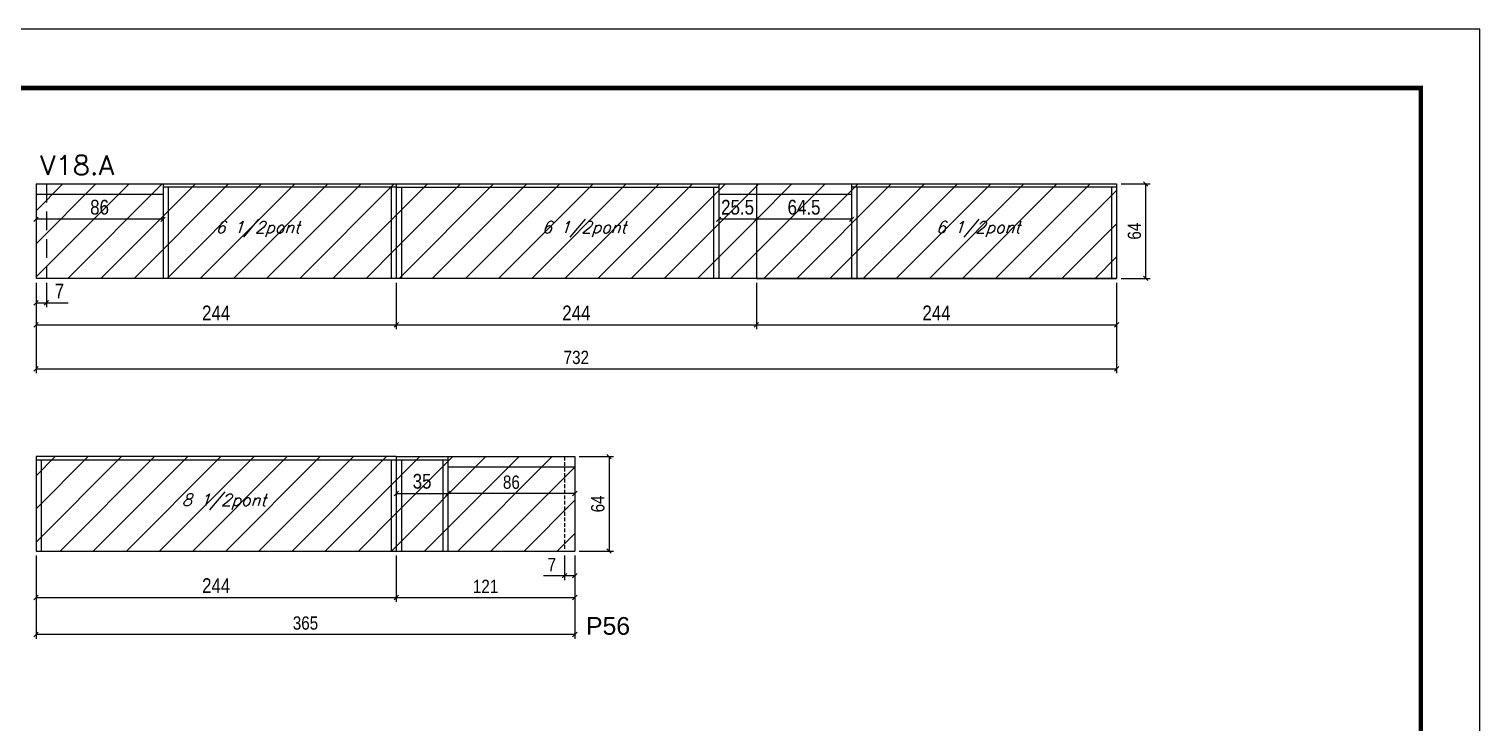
# Model space of a CAD drawing. Extents: x -10448 to -1189, y -11772 to 17235.
# Drawn here: x -9946 to -8963, y 9483 to 9953 of the extents above; entities that cross this region are included whole.
import ezdxf

# ---------------------------------------------------------------- set-up
doc = ezdxf.new("R2010")
doc.units = 0
doc.linetypes.add('DASHED', pattern=[0.75, 0.5, -0.25])
doc.linetypes.add('HIDDEN', pattern=[0.375, 0.25, -0.125])
for name, color, linetype in [('5', 5, 'Continuous'), ('COTA', 241, 'Continuous'), ('Painéis', 200, 'Continuous'), ('Reaproveitamento', 251, 'Continuous'), ('SARR_2.2x7', 40, 'Continuous'), ('SARR_3.5x7', 81, 'Continuous'), ('texto', 7, 'Continuous')]:
    doc.layers.add(name, color=color, linetype=linetype)
for name, color, linetype, lineweight in [('Folhas', 255, 'Continuous', 9), ('Sarr 2.2x7', 40, 'Continuous', 9), ('SARRAFO DE PRESSAO', 251, 'DASHED', 9), ('Texto Seção', 7, 'Continuous', 15)]:
    doc.layers.add(name, color=color, linetype=linetype, lineweight=lineweight)
doc.styles.add('COTA TECNICA', font='techl___.ttf', dxfattribs={"height": 10})
doc.styles.add('COTA TECNICA-50', font='techl___.ttf', dxfattribs={"height": 9})
doc.styles.add('REGUA-120', font='ROMANS.shx', dxfattribs={"height": 15})
doc.styles.add('Romans', font='romans.shx')
doc.styles.get("Standard").update_dxf_attribs({"font": 'arial.ttf'})
doc.dimstyles.new('COTA PAINEL-50', dxfattribs={"dimtxt": 9, "dimasz": 3, "dimexe": 3, "dimexo": 3, "dimgap": 3, "dimtad": 1, "dimdec": 1, "dimzin": 12, "dimdsep": 46, "dimtxsty": 'COTA TECNICA-50', "dimblk1": 'OBLIQUE', "dimblk2": 'OBLIQUE', "dimsah": 1, "dimcen": 0.9, "dimclrd": 4, "dimclre": 4, "dimclrt": 240, "dimadec": 1, "dimazin": 3, "dimtfac": 1, "dimtdec": 1, "dimtmove": 0, "dimatfit": 3, "dimfxl": 1, "dimtolj": 1, "dimtzin": 12, "dimarcsym": 0})
doc.dimstyles.new('PAINEL', dxfattribs={"dimtxt": 10, "dimasz": 3, "dimexe": 3, "dimexo": 3, "dimgap": 3, "dimtad": 1, "dimdec": 1, "dimzin": 12, "dimdsep": 46, "dimtxsty": 'COTA TECNICA', "dimblk1": 'OBLIQUE', "dimblk2": 'OBLIQUE', "dimsah": 1, "dimcen": 0.9, "dimclrd": 4, "dimclre": 4, "dimclrt": 240, "dimadec": 1, "dimazin": 3, "dimtfac": 1, "dimtdec": 1, "dimtmove": 0, "dimatfit": 3, "dimfxl": 1, "dimtolj": 1, "dimtzin": 12, "dimarcsym": 0})
pattern_1 = [(45, (-139531.783, -18395.978), (-11.2253202, 11.2253202), [])]

# ---------------------------------------------------------------- blocks, each defined once
blk = doc.blocks.new('9999999999')
at = {"layer": 'Folhas'}
blk.add_lwpolyline([(98138.98, 34190.21), (99623.98, 34190.21), (99623.98, 35240.21), (98138.98, 35240.21)], close=True, dxfattribs=at)
at = {"layer": 'Folhas', "color": 30, "const_width": 3}
blk.add_lwpolyline([(98213.98, 34230.21), (99583.98, 34230.21), (99583.98, 35200.21), (98213.98, 35200.21)], close=True, dxfattribs=at)
blk = doc.blocks.new('_Oblique')
at = {"color": 0, "linetype": 'ByBlock', "lineweight": -2}
blk.add_line((-0.5, -0.5), (0.5, 0.5), dxfattribs=at)
blk = doc.blocks.new('*D1504')
at = {"layer": 'COTA', "color": 4, "linetype": 'ByBlock', "lineweight": -2, "transparency": 16777216}
for p, q in [((-9941.47, 9780.8), (-9941.47, 9749.33)), ((-9697.47, 9780.8), (-9697.47, 9749.33)), ((-9941.47, 9752.33), (-9697.47, 9752.33))]:
    blk.add_line(p, q, dxfattribs=at)
at = {"layer": 'Defpoints', "color": 0, "linetype": 'ByBlock', "transparency": 16777216}
for p in [(-9941.47, 9783.8), (-9697.47, 9783.8), (-9697.47, 9752.33)]:
    blk.add_point(p, dxfattribs=at)
at = {"layer": 'COTA', "color": 4, "linetype": 'ByBlock', "lineweight": -2, "transparency": 16777216, "xscale": 3, "yscale": 3, "zscale": 3, "rotation": 180}
blk.add_blockref('_Oblique', (-9941.47, 9752.33), dxfattribs=at)
at = {"layer": 'COTA', "color": 4, "linetype": 'ByBlock', "lineweight": -2, "transparency": 16777216, "xscale": 3, "yscale": 3, "zscale": 3}
blk.add_blockref('_Oblique', (-9697.47, 9752.33), dxfattribs=at)
at = {"layer": 'COTA', "color": 240, "linetype": 'ByBlock', "transparency": 16777216, "insert": (-9819.47, 9760.4), "char_height": 10, "attachment_point": 5, "style": 'COTA TECNICA'}
blk.add_mtext('\\A1;244', dxfattribs=at)
blk = doc.blocks.new('*D1505')
at = {"layer": 'COTA', "color": 4, "linetype": 'ByBlock', "lineweight": -2, "transparency": 16777216}
for p, q in [((-9697.47, 9780.8), (-9697.47, 9749.33)), ((-9453.47, 9780.8), (-9453.47, 9749.33)), ((-9697.47, 9752.33), (-9453.47, 9752.33))]:
    blk.add_line(p, q, dxfattribs=at)
at = {"layer": 'Defpoints', "color": 0, "linetype": 'ByBlock', "transparency": 16777216}
for p in [(-9697.47, 9783.8), (-9453.47, 9783.8), (-9453.47, 9752.33)]:
    blk.add_point(p, dxfattribs=at)
at = {"layer": 'COTA', "color": 4, "linetype": 'ByBlock', "lineweight": -2, "transparency": 16777216, "xscale": 3, "yscale": 3, "zscale": 3, "rotation": 180}
blk.add_blockref('_Oblique', (-9697.47, 9752.33), dxfattribs=at)
at = {"layer": 'COTA', "color": 4, "linetype": 'ByBlock', "lineweight": -2, "transparency": 16777216, "xscale": 3, "yscale": 3, "zscale": 3}
blk.add_blockref('_Oblique', (-9453.47, 9752.33), dxfattribs=at)
at = {"layer": 'COTA', "color": 240, "linetype": 'ByBlock', "transparency": 16777216, "insert": (-9575.47, 9760.4), "char_height": 10, "attachment_point": 5, "style": 'COTA TECNICA'}
blk.add_mtext('\\A1;244', dxfattribs=at)
blk = doc.blocks.new('*D1522')
at = {"layer": 'COTA', "color": 4, "linetype": 'ByBlock', "lineweight": -2, "transparency": 16777216}
for p, q in [((-9941.47, 9837.8), (-9941.47, 9820.85)), ((-9855.47, 9837.8), (-9855.47, 9820.85)), ((-9855.47, 9823.85), (-9941.47, 9823.85))]:
    blk.add_line(p, q, dxfattribs=at)
at = {"layer": 'Defpoints', "color": 0, "linetype": 'ByBlock', "transparency": 16777216}
for p in [(-9941.47, 9840.8), (-9855.47, 9840.8), (-9941.47, 9823.85)]:
    blk.add_point(p, dxfattribs=at)
at = {"layer": 'COTA', "color": 4, "linetype": 'ByBlock', "lineweight": -2, "transparency": 16777216, "xscale": 3, "yscale": 3, "zscale": 3, "rotation": 180}
blk.add_blockref('_Oblique', (-9941.47, 9823.85), dxfattribs=at)
at = {"layer": 'COTA', "color": 4, "linetype": 'ByBlock', "lineweight": -2, "transparency": 16777216, "xscale": 3, "yscale": 3, "zscale": 3}
blk.add_blockref('_Oblique', (-9855.47, 9823.85), dxfattribs=at)
at = {"layer": 'COTA', "color": 240, "linetype": 'ByBlock', "transparency": 16777216, "insert": (-9898.47, 9831.97), "char_height": 10, "attachment_point": 5, "style": 'COTA TECNICA'}
blk.add_mtext('\\A1;86', dxfattribs=at)
blk = doc.blocks.new('*D1523')
at = {"layer": 'COTA', "color": 4, "linetype": 'ByBlock', "lineweight": -2, "transparency": 16777216}
for p, q in [((-9478.97, 9837.8), (-9478.97, 9820.85)), ((-9453.47, 9837.8), (-9453.47, 9820.85)), ((-9453.47, 9823.85), (-9478.97, 9823.85))]:
    blk.add_line(p, q, dxfattribs=at)
at = {"layer": 'Defpoints', "color": 0, "linetype": 'ByBlock', "transparency": 16777216}
for p in [(-9478.97, 9840.8), (-9453.47, 9840.8), (-9478.97, 9823.85)]:
    blk.add_point(p, dxfattribs=at)
at = {"layer": 'COTA', "color": 4, "linetype": 'ByBlock', "lineweight": -2, "transparency": 16777216, "xscale": 3, "yscale": 3, "zscale": 3, "rotation": 180}
blk.add_blockref('_Oblique', (-9478.97, 9823.85), dxfattribs=at)
at = {"layer": 'COTA', "color": 4, "linetype": 'ByBlock', "lineweight": -2, "transparency": 16777216, "xscale": 3, "yscale": 3, "zscale": 3}
blk.add_blockref('_Oblique', (-9453.47, 9823.85), dxfattribs=at)
at = {"layer": 'COTA', "color": 240, "linetype": 'ByBlock', "transparency": 16777216, "insert": (-9466.22, 9831.96), "char_height": 10, "attachment_point": 5, "style": 'COTA TECNICA'}
blk.add_mtext('\\A1;25.5', dxfattribs=at)
blk = doc.blocks.new('*D454')
at = {"layer": 'COTA', "color": 4, "linetype": 'ByBlock', "lineweight": -2, "transparency": 16777216}
for p, q in [((-9453.47, 9780.8), (-9453.47, 9749.33)), ((-9209.47, 9780.8), (-9209.47, 9749.33)), ((-9453.47, 9752.33), (-9209.47, 9752.33))]:
    blk.add_line(p, q, dxfattribs=at)
at = {"layer": 'Defpoints', "color": 0, "linetype": 'ByBlock', "transparency": 16777216}
for p in [(-9453.47, 9783.8), (-9209.47, 9783.8), (-9209.47, 9752.33)]:
    blk.add_point(p, dxfattribs=at)
at = {"layer": 'COTA', "color": 4, "linetype": 'ByBlock', "lineweight": -2, "transparency": 16777216, "xscale": 3, "yscale": 3, "zscale": 3, "rotation": 180}
blk.add_blockref('_Oblique', (-9453.47, 9752.33), dxfattribs=at)
at = {"layer": 'COTA', "color": 4, "linetype": 'ByBlock', "lineweight": -2, "transparency": 16777216, "xscale": 3, "yscale": 3, "zscale": 3}
blk.add_blockref('_Oblique', (-9209.47, 9752.33), dxfattribs=at)
at = {"layer": 'COTA', "color": 240, "linetype": 'ByBlock', "transparency": 16777216, "insert": (-9331.47, 9760.4), "char_height": 10, "attachment_point": 5, "style": 'COTA TECNICA'}
blk.add_mtext('\\A1;244', dxfattribs=at)
blk = doc.blocks.new('*D1524')
at = {"layer": 'COTA', "color": 4, "linetype": 'ByBlock', "lineweight": -2, "transparency": 16777216}
for p, q in [((-9453.47, 9837.8), (-9453.47, 9820.85)), ((-9388.97, 9837.8), (-9388.97, 9820.85)), ((-9388.97, 9823.85), (-9453.47, 9823.85))]:
    blk.add_line(p, q, dxfattribs=at)
at = {"layer": 'Defpoints', "color": 0, "linetype": 'ByBlock', "transparency": 16777216}
for p in [(-9453.47, 9840.8), (-9388.97, 9840.8), (-9453.47, 9823.85)]:
    blk.add_point(p, dxfattribs=at)
at = {"layer": 'COTA', "color": 4, "linetype": 'ByBlock', "lineweight": -2, "transparency": 16777216, "xscale": 3, "yscale": 3, "zscale": 3, "rotation": 180}
blk.add_blockref('_Oblique', (-9453.47, 9823.85), dxfattribs=at)
at = {"layer": 'COTA', "color": 4, "linetype": 'ByBlock', "lineweight": -2, "transparency": 16777216, "xscale": 3, "yscale": 3, "zscale": 3}
blk.add_blockref('_Oblique', (-9388.97, 9823.85), dxfattribs=at)
at = {"layer": 'COTA', "color": 240, "linetype": 'ByBlock', "transparency": 16777216, "insert": (-9421.22, 9831.96), "char_height": 10, "attachment_point": 5, "style": 'COTA TECNICA'}
blk.add_mtext('\\A1;64.5', dxfattribs=at)
blk = doc.blocks.new('*D1525')
at = {"layer": 'COTA', "color": 4, "linetype": 'ByBlock', "lineweight": -2, "transparency": 16777216}
for p, q in [((-9941.47, 9596.02), (-9941.47, 9564.56)), ((-9697.47, 9596.02), (-9697.47, 9564.56)), ((-9941.47, 9567.56), (-9697.47, 9567.56))]:
    blk.add_line(p, q, dxfattribs=at)
at = {"layer": 'Defpoints', "color": 0, "linetype": 'ByBlock', "transparency": 16777216}
for p in [(-9941.47, 9599.02), (-9697.47, 9599.02), (-9697.47, 9567.56)]:
    blk.add_point(p, dxfattribs=at)
at = {"layer": 'COTA', "color": 4, "linetype": 'ByBlock', "lineweight": -2, "transparency": 16777216, "xscale": 3, "yscale": 3, "zscale": 3, "rotation": 180}
blk.add_blockref('_Oblique', (-9941.47, 9567.56), dxfattribs=at)
at = {"layer": 'COTA', "color": 4, "linetype": 'ByBlock', "lineweight": -2, "transparency": 16777216, "xscale": 3, "yscale": 3, "zscale": 3}
blk.add_blockref('_Oblique', (-9697.47, 9567.56), dxfattribs=at)
at = {"layer": 'COTA', "color": 240, "linetype": 'ByBlock', "transparency": 16777216, "insert": (-9819.47, 9575.63), "char_height": 10, "attachment_point": 5, "style": 'COTA TECNICA'}
blk.add_mtext('\\A1;244', dxfattribs=at)
blk = doc.blocks.new('*D1526')
at = {"layer": 'COTA', "color": 4, "linetype": 'ByBlock', "lineweight": -2, "transparency": 16777216}
for p, q in [((-9697.47, 9657.82), (-9697.47, 9635.05)), ((-9662.47, 9657.82), (-9662.47, 9635.05)), ((-9697.47, 9638.05), (-9662.47, 9638.05))]:
    blk.add_line(p, q, dxfattribs=at)
at = {"layer": 'Defpoints', "color": 0, "linetype": 'ByBlock', "transparency": 16777216}
for p in [(-9697.47, 9660.82), (-9662.47, 9660.82), (-9662.47, 9638.05)]:
    blk.add_point(p, dxfattribs=at)
at = {"layer": 'COTA', "color": 4, "linetype": 'ByBlock', "lineweight": -2, "transparency": 16777216, "xscale": 3, "yscale": 3, "zscale": 3, "rotation": 180}
blk.add_blockref('_Oblique', (-9697.47, 9638.05), dxfattribs=at)
at = {"layer": 'COTA', "color": 4, "linetype": 'ByBlock', "lineweight": -2, "transparency": 16777216, "xscale": 3, "yscale": 3, "zscale": 3}
blk.add_blockref('_Oblique', (-9662.47, 9638.05), dxfattribs=at)
at = {"layer": 'COTA', "color": 240, "linetype": 'ByBlock', "transparency": 16777216, "insert": (-9679.97, 9646.27), "char_height": 10, "attachment_point": 5, "style": 'COTA TECNICA'}
blk.add_mtext('\\A1;35', dxfattribs=at)
blk = doc.blocks.new('*D1527')
at = {"layer": 'COTA', "color": 4, "linetype": 'ByBlock', "lineweight": -2, "transparency": 16777216}
for p, q in [((-9941.47, 9780.8), (-9941.47, 9764.22)), ((-9934.47, 9780.8), (-9934.47, 9764.22)), ((-9941.47, 9767.22), (-9934.47, 9767.22)), ((-9934.47, 9767.22), (-9919.74, 9767.22))]:
    blk.add_line(p, q, dxfattribs=at)
at = {"layer": 'Defpoints', "color": 0, "linetype": 'ByBlock', "transparency": 16777216}
for p in [(-9941.47, 9783.8), (-9934.47, 9783.8), (-9934.47, 9767.22)]:
    blk.add_point(p, dxfattribs=at)
at = {"layer": 'COTA', "color": 4, "linetype": 'ByBlock', "lineweight": -2, "transparency": 16777216, "xscale": 3, "yscale": 3, "zscale": 3, "rotation": 180}
blk.add_blockref('_Oblique', (-9941.47, 9767.22), dxfattribs=at)
at = {"layer": 'COTA', "color": 4, "linetype": 'ByBlock', "lineweight": -2, "transparency": 16777216, "xscale": 3, "yscale": 3, "zscale": 3}
blk.add_blockref('_Oblique', (-9934.47, 9767.22), dxfattribs=at)
at = {"layer": 'COTA', "color": 240, "linetype": 'ByBlock', "transparency": 16777216, "insert": (-9925.6, 9775.29), "char_height": 10, "attachment_point": 5, "style": 'COTA TECNICA'}
blk.add_mtext('\\A1;7', dxfattribs=at)
blk = doc.blocks.new('*D1528')
at = {"layer": 'COTA', "color": 4, "linetype": 'ByBlock', "lineweight": -2, "transparency": 16777216}
for p, q in [((-9583.47, 9596.02), (-9583.47, 9579.36)), ((-9576.47, 9596.02), (-9576.47, 9579.36)), ((-9583.47, 9582.36), (-9597.62, 9582.36)), ((-9576.47, 9582.36), (-9583.47, 9582.36))]:
    blk.add_line(p, q, dxfattribs=at)
at = {"layer": 'Defpoints', "color": 0, "linetype": 'ByBlock', "transparency": 16777216}
for p in [(-9583.47, 9599.02), (-9576.47, 9599.02), (-9583.47, 9582.36)]:
    blk.add_point(p, dxfattribs=at)
at = {"layer": 'COTA', "color": 4, "linetype": 'ByBlock', "lineweight": -2, "transparency": 16777216, "xscale": 3, "yscale": 3, "zscale": 3, "rotation": 180}
blk.add_blockref('_Oblique', (-9583.47, 9582.36), dxfattribs=at)
at = {"layer": 'COTA', "color": 4, "linetype": 'ByBlock', "lineweight": -2, "transparency": 16777216, "xscale": 3, "yscale": 3, "zscale": 3}
blk.add_blockref('_Oblique', (-9576.47, 9582.36), dxfattribs=at)
at = {"layer": 'COTA', "color": 240, "linetype": 'ByBlock', "transparency": 16777216, "insert": (-9592.05, 9589.92), "char_height": 9, "attachment_point": 5, "style": 'COTA TECNICA-50'}
blk.add_mtext('\\A1;7', dxfattribs=at)
blk = doc.blocks.new('*D455')
at = {"layer": 'COTA', "color": 4, "linetype": 'ByBlock', "lineweight": -2, "transparency": 16777216}
for p, q in [((-9697.47, 9596.02), (-9697.47, 9564.56)), ((-9576.47, 9596.02), (-9576.47, 9564.56)), ((-9697.47, 9567.56), (-9576.47, 9567.56))]:
    blk.add_line(p, q, dxfattribs=at)
at = {"layer": 'Defpoints', "color": 0, "linetype": 'ByBlock', "transparency": 16777216}
for p in [(-9697.47, 9599.02), (-9576.47, 9599.02), (-9576.47, 9567.56)]:
    blk.add_point(p, dxfattribs=at)
at = {"layer": 'COTA', "color": 4, "linetype": 'ByBlock', "lineweight": -2, "transparency": 16777216, "xscale": 3, "yscale": 3, "zscale": 3, "rotation": 180}
blk.add_blockref('_Oblique', (-9697.47, 9567.56), dxfattribs=at)
at = {"layer": 'COTA', "color": 4, "linetype": 'ByBlock', "lineweight": -2, "transparency": 16777216, "xscale": 3, "yscale": 3, "zscale": 3}
blk.add_blockref('_Oblique', (-9576.47, 9567.56), dxfattribs=at)
at = {"layer": 'COTA', "color": 240, "linetype": 'ByBlock', "transparency": 16777216, "insert": (-9636.97, 9575.11), "char_height": 9, "attachment_point": 5, "style": 'COTA TECNICA-50'}
blk.add_mtext('\\A1;121', dxfattribs=at)
blk = doc.blocks.new('*D1529')
at = {"layer": 'COTA', "color": 4, "linetype": 'ByBlock', "lineweight": -2, "transparency": 16777216}
for p, q in [((-9941.47, 9780.8), (-9941.47, 9719.52)), ((-9209.47, 9780.8), (-9209.47, 9719.52)), ((-9941.47, 9722.52), (-9209.47, 9722.52))]:
    blk.add_line(p, q, dxfattribs=at)
at = {"layer": 'Defpoints', "color": 0, "linetype": 'ByBlock', "transparency": 16777216}
for p in [(-9941.47, 9783.8), (-9209.47, 9783.8), (-9209.47, 9722.52)]:
    blk.add_point(p, dxfattribs=at)
at = {"layer": 'COTA', "color": 4, "linetype": 'ByBlock', "lineweight": -2, "transparency": 16777216, "xscale": 3, "yscale": 3, "zscale": 3, "rotation": 180}
blk.add_blockref('_Oblique', (-9941.47, 9722.52), dxfattribs=at)
at = {"layer": 'COTA', "color": 4, "linetype": 'ByBlock', "lineweight": -2, "transparency": 16777216, "xscale": 3, "yscale": 3, "zscale": 3}
blk.add_blockref('_Oblique', (-9209.47, 9722.52), dxfattribs=at)
at = {"layer": 'COTA', "color": 240, "linetype": 'ByBlock', "transparency": 16777216, "insert": (-9575.47, 9730.22), "char_height": 9, "attachment_point": 5, "style": 'COTA TECNICA-50'}
blk.add_mtext('\\A1;732', dxfattribs=at)
blk = doc.blocks.new('*D1530')
at = {"layer": 'COTA', "color": 4, "linetype": 'ByBlock', "lineweight": -2, "transparency": 16777216}
for p, q in [((-9941.47, 9596.02), (-9941.47, 9539.52)), ((-9576.47, 9596.02), (-9576.47, 9539.52)), ((-9576.47, 9542.52), (-9941.47, 9542.52))]:
    blk.add_line(p, q, dxfattribs=at)
at = {"layer": 'Defpoints', "color": 0, "linetype": 'ByBlock', "transparency": 16777216}
for p in [(-9941.47, 9599.02), (-9576.47, 9599.02), (-9941.47, 9542.52)]:
    blk.add_point(p, dxfattribs=at)
at = {"layer": 'COTA', "color": 4, "linetype": 'ByBlock', "lineweight": -2, "transparency": 16777216, "xscale": 3, "yscale": 3, "zscale": 3, "rotation": 180}
blk.add_blockref('_Oblique', (-9941.47, 9542.52), dxfattribs=at)
at = {"layer": 'COTA', "color": 4, "linetype": 'ByBlock', "lineweight": -2, "transparency": 16777216, "xscale": 3, "yscale": 3, "zscale": 3}
blk.add_blockref('_Oblique', (-9576.47, 9542.52), dxfattribs=at)
at = {"layer": 'COTA', "color": 240, "linetype": 'ByBlock', "transparency": 16777216, "insert": (-9758.97, 9550.22), "char_height": 9, "attachment_point": 5, "style": 'COTA TECNICA-50'}
blk.add_mtext('\\A1;365', dxfattribs=at)
blk = doc.blocks.new('*D1531')
at = {"layer": 'COTA', "color": 4, "linetype": 'ByBlock', "lineweight": -2, "transparency": 16777216}
for p, q in [((-9573.47, 9663.02), (-9550.28, 9663.02)), ((-9553.28, 9663.02), (-9553.28, 9599.02)), ((-9573.47, 9599.02), (-9550.28, 9599.02))]:
    blk.add_line(p, q, dxfattribs=at)
at = {"layer": 'Defpoints', "color": 0, "linetype": 'ByBlock', "transparency": 16777216}
for p in [(-9576.47, 9663.02), (-9576.47, 9599.02), (-9553.28, 9599.02)]:
    blk.add_point(p, dxfattribs=at)
at = {"layer": 'COTA', "color": 4, "linetype": 'ByBlock', "lineweight": -2, "transparency": 16777216, "xscale": 3, "yscale": 3, "zscale": 3}
for p, rotation in [((-9553.28, 9663.02), 90), ((-9553.28, 9599.02), 270)]:
    blk.add_blockref('_Oblique', p, dxfattribs=dict(at, rotation=rotation))
at = {"layer": 'COTA', "color": 240, "linetype": 'ByBlock', "transparency": 16777216, "insert": (-9560.87, 9631.02), "char_height": 9, "attachment_point": 5, "rotation": 90, "style": 'COTA TECNICA-50'}
blk.add_mtext('\\A1;64', dxfattribs=at)
blk = doc.blocks.new('*D1532')
at = {"layer": 'COTA', "color": 4, "linetype": 'ByBlock', "lineweight": -2, "transparency": 16777216}
for p, q in [((-9206.47, 9847.8), (-9186.78, 9847.8)), ((-9189.78, 9847.8), (-9189.78, 9783.8)), ((-9206.47, 9783.8), (-9186.78, 9783.8))]:
    blk.add_line(p, q, dxfattribs=at)
at = {"layer": 'Defpoints', "color": 0, "linetype": 'ByBlock', "transparency": 16777216}
for p in [(-9209.47, 9847.8), (-9209.47, 9783.8), (-9189.78, 9783.8)]:
    blk.add_point(p, dxfattribs=at)
at = {"layer": 'COTA', "color": 4, "linetype": 'ByBlock', "lineweight": -2, "transparency": 16777216, "xscale": 3, "yscale": 3, "zscale": 3}
for p, rotation in [((-9189.78, 9847.8), 90), ((-9189.78, 9783.8), 270)]:
    blk.add_blockref('_Oblique', p, dxfattribs=dict(at, rotation=rotation))
at = {"layer": 'COTA', "color": 240, "linetype": 'ByBlock', "transparency": 16777216, "insert": (-9197.37, 9815.8), "char_height": 9, "attachment_point": 5, "rotation": 90, "style": 'COTA TECNICA-50'}
blk.add_mtext('\\A1;64', dxfattribs=at)
blk = doc.blocks.new('*D1533')
at = {"layer": 'COTA', "color": 4, "linetype": 'ByBlock', "lineweight": -2, "transparency": 16777216}
for p, q in [((-9662.47, 9653.02), (-9662.47, 9635.05)), ((-9576.47, 9653.02), (-9576.47, 9635.05)), ((-9576.47, 9638.05), (-9662.47, 9638.05))]:
    blk.add_line(p, q, dxfattribs=at)
at = {"layer": 'Defpoints', "color": 0, "linetype": 'ByBlock', "transparency": 16777216}
for p in [(-9662.47, 9656.02), (-9576.47, 9656.02), (-9662.47, 9638.05)]:
    blk.add_point(p, dxfattribs=at)
at = {"layer": 'COTA', "color": 4, "linetype": 'ByBlock', "lineweight": -2, "transparency": 16777216, "xscale": 3, "yscale": 3, "zscale": 3, "rotation": 180}
blk.add_blockref('_Oblique', (-9662.47, 9638.05), dxfattribs=at)
at = {"layer": 'COTA', "color": 4, "linetype": 'ByBlock', "lineweight": -2, "transparency": 16777216, "xscale": 3, "yscale": 3, "zscale": 3}
blk.add_blockref('_Oblique', (-9576.47, 9638.05), dxfattribs=at)
at = {"layer": 'COTA', "color": 240, "linetype": 'ByBlock', "transparency": 16777216, "insert": (-9619.47, 9645.66), "char_height": 9, "attachment_point": 5, "style": 'COTA TECNICA-50'}
blk.add_mtext('\\A1;86', dxfattribs=at)

msp = doc.modelspace()

# ---------------------------------------------------------------- hatches: boundary and pattern name
at = {"layer": 'Reaproveitamento', "linetype": 'ByBlock'}
h = msp.add_hatch(dxfattribs=at)
h.set_pattern_fill('ANSI31', color=256, scale=5)
h.set_pattern_definition(pattern_1)
h.paths.add_polyline_path([(-9697.47, 9783.8), (-9697.47, 9847.8), (-9941.47, 9847.8), (-9941.47, 9783.8)])
h = msp.add_hatch(dxfattribs=at)
h.set_pattern_fill('ANSI31', color=256, scale=5)
h.set_pattern_definition(pattern_1)
h.paths.add_polyline_path([(-9453.47, 9783.8), (-9453.47, 9847.8), (-9697.47, 9847.8), (-9697.47, 9783.8)])
h = msp.add_hatch(dxfattribs=at)
h.set_pattern_fill('ANSI31', color=256, scale=5)
h.set_pattern_definition(pattern_1)
h.paths.add_polyline_path([(-9209.47, 9783.8), (-9209.47, 9847.8), (-9453.47, 9847.8), (-9453.47, 9783.8)])
h = msp.add_hatch(dxfattribs=at)
h.set_pattern_fill('ANSI31', color=256, scale=5)
h.set_pattern_definition(pattern_1)
h.paths.add_polyline_path([(-9697.47, 9599.02), (-9697.47, 9663.02), (-9941.47, 9663.02), (-9941.47, 9599.02)])
h = msp.add_hatch(dxfattribs=at)
h.set_pattern_fill('ANSI31', color=256, scale=5)
h.set_pattern_definition(pattern_1)
h.paths.add_polyline_path([(-9576.47, 9599.02), (-9576.47, 9663.02), (-9697.47, 9663.02), (-9697.47, 9599.02)])

# ---------------------------------------------------------------- linework, layer by layer
at = {"layer": 'Painéis'}
for p, q in [((-9941.47, 9847.8), (-9453.47, 9847.8)), ((-9941.47, 9847.8), (-9941.47, 9783.8)), ((-9697.47, 9847.8), (-9697.47, 9783.8)), ((-9453.47, 9847.8), (-9453.47, 9783.8)), ((-9453.47, 9783.8), (-9941.47, 9783.8)), ((-9697.47, 9663.02), (-9697.47, 9599.02))]:
    msp.add_line(p, q, dxfattribs=at)
at = {"layer": 'Painéis', "linetype": 'ByBlock'}
for p, q in [((-9453.47, 9847.8), (-9209.47, 9847.8)), ((-9209.47, 9847.8), (-9209.47, 9783.8)), ((-9209.47, 9783.8), (-9941.47, 9783.8)), ((-9453.47, 9783.8), (-9209.47, 9783.8)), ((-9941.47, 9663.02), (-9941.47, 9599.02)), ((-9697.47, 9663.02), (-9941.47, 9663.02)), ((-9697.47, 9663.02), (-9576.47, 9663.02)), ((-9576.47, 9663.02), (-9576.47, 9599.02)), ((-9941.47, 9599.02), (-9576.47, 9599.02)), ((-9697.47, 9599.02), (-9576.47, 9599.02))]:
    msp.add_line(p, q, dxfattribs=at)
at = {"layer": 'Sarr 2.2x7', "linetype": 'HIDDEN', "ltscale": 50}
msp.add_line((-9934.47, 9847.8), (-9934.47, 9783.8), dxfattribs=at)
at = {"layer": 'SARR_2.2x7', "linetype": 'Continuous'}
for p, q in [((-9941.47, 9840.8), (-9855.47, 9840.8)), ((-9697.47, 9845.6), (-9855.47, 9845.6)), ((-9697.47, 9845.6), (-9478.97, 9845.6)), ((-9478.97, 9840.8), (-9453.47, 9840.8)), ((-9453.47, 9840.8), (-9388.97, 9840.8)), ((-9209.47, 9845.6), (-9388.97, 9845.6)), ((-9941.47, 9660.82), (-9697.47, 9660.82)), ((-9697.47, 9660.82), (-9662.47, 9660.82)), ((-9662.47, 9656.02), (-9576.47, 9656.02))]:
    msp.add_line(p, q, dxfattribs=at)
at = {"layer": 'SARR_2.2x7', "linetype": 'HIDDEN', "ltscale": 10}
msp.add_line((-9583.47, 9663.02), (-9583.47, 9599.02), dxfattribs=at)
at = {"layer": 'SARR_3.5x7'}
for p, q in [((-9855.47, 9847.8), (-9855.47, 9783.8)), ((-9851.97, 9845.6), (-9851.97, 9783.8)), ((-9700.97, 9845.6), (-9700.97, 9783.8)), ((-9693.97, 9845.6), (-9693.97, 9783.8)), ((-9482.47, 9845.6), (-9482.47, 9783.8)), ((-9478.97, 9847.8), (-9478.97, 9783.8)), ((-9388.97, 9847.8), (-9388.97, 9783.8)), ((-9385.47, 9845.6), (-9385.47, 9783.8)), ((-9212.97, 9845.6), (-9212.97, 9783.8)), ((-9662.47, 9663.02), (-9662.47, 9599.02)), ((-9937.97, 9660.82), (-9937.97, 9599.02)), ((-9700.97, 9660.82), (-9700.97, 9599.02)), ((-9693.97, 9660.82), (-9693.97, 9599.02)), ((-9665.97, 9660.82), (-9665.97, 9599.02))]:
    msp.add_line(p, q, dxfattribs=at)

# ---------------------------------------------------------------- block references
at = {"layer": 'SARRAFO DE PRESSAO', "color": 6, "linetype": 'ByBlock'}
msp.add_blockref('9999999999', (-108587.26, -25287.43), dxfattribs=at)

# ---------------------------------------------------------------- texts
at = {"layer": '5', "linetype": 'Continuous'}
msp.add_text('P56', height=12, rotation=0.00004, dxfattribs=at).set_placement((-9568.88, 9542.33))
at = {"layer": 'texto', "color": 2, "char_height": 8, "attachment_point": 5, "style": 'Romans'}
for s, insert in [('{\\Q19;\\C256;6 1/2pont}', (-9791.4, 9817.17)), ('{\\Q19;\\C256;6 1/2pont}', (-9570.24, 9817.17)), ('{\\Q19;\\C256;6 1/2pont}', (-9303.4, 9817.17)), ('{\\Q19;\\C256;8 1/2pont}', (-9814.24, 9632.4))]:
    msp.add_mtext(s, dxfattribs=dict(at, insert=insert))
at = {"layer": 'Texto Seção', "style": 'REGUA-120', "width": 1.05}
msp.add_text('V18.A', height=13, dxfattribs=at).set_placement((-9938.88, 9853.98))

# ---------------------------------------------------------------- dimensions: what is measured, and where the dimension line sits
at = {"layer": 'COTA', "linetype": 'ByBlock'}
for base, p1, p2, dimstyle, picture, middle in [((-9941.47, 9823.85), (-9855.47, 9840.8), (-9941.47, 9840.8), 'PAINEL', '*D1522', (-9898.47, 9831.97)), ((-9453.47, 9823.85), (-9388.97, 9840.8), (-9453.47, 9840.8), 'PAINEL', '*D1524', (-9421.22, 9831.96)), ((-9697.47, 9752.33), (-9941.47, 9783.8), (-9697.47, 9783.8), 'PAINEL', '*D1504', (-9819.47, 9760.4)), ((-9934.47, 9767.22), (-9941.47, 9783.8), (-9934.47, 9783.8), 'PAINEL', '*D1527', (-9925.6, 9775.29)), ((-9209.47, 9722.52), (-9941.47, 9783.8), (-9209.47, 9783.8), 'COTA PAINEL-50', '*D1529', (-9575.47, 9730.22)), ((-9209.47, 9752.33), (-9453.47, 9783.8), (-9209.47, 9783.8), 'PAINEL', '*D454', (-9331.47, 9760.4)), ((-9662.47, 9638.05), (-9697.47, 9660.82), (-9662.47, 9660.82), 'PAINEL', '*D1526', (-9679.97, 9646.27)), ((-9662.47, 9638.05), (-9576.47, 9656.02), (-9662.47, 9656.02), 'COTA PAINEL-50', '*D1533', (-9619.47, 9645.66)), ((-9941.47, 9542.52), (-9576.47, 9599.02), (-9941.47, 9599.02), 'COTA PAINEL-50', '*D1530', (-9758.97, 9550.22)), ((-9576.47, 9567.56), (-9697.47, 9599.02), (-9576.47, 9599.02), 'COTA PAINEL-50', '*D455', (-9636.97, 9575.11)), ((-9583.47, 9582.36), (-9576.47, 9599.02), (-9583.47, 9599.02), 'COTA PAINEL-50', '*D1528', (-9592.05, 9589.92))]:
    dim = msp.add_linear_dim(base=base, p1=p1, p2=p2, dimstyle=dimstyle, dxfattribs=at)
    dim.commit()
    dim.dimension.update_dxf_attribs({"geometry": picture, "text_midpoint": middle})
dim = msp.add_linear_dim(base=(-9478.97, 9823.85), p1=(-9453.47, 9840.8), p2=(-9478.97, 9840.8), dimstyle='PAINEL', dxfattribs=at)
dim.commit()
dim.dimension.update_dxf_attribs({"geometry": '*D1523', "text_midpoint": (-9466.22, 9823.85), "dimtype": 160})
for base, p1, p2, picture, middle in [((-9189.78, 9783.8), (-9209.47, 9847.8), (-9209.47, 9783.8), '*D1532', (-9197.37, 9815.8)), ((-9553.28, 9599.02), (-9576.47, 9663.02), (-9576.47, 9599.02), '*D1531', (-9560.87, 9631.02))]:
    dim = msp.add_linear_dim(base=base, p1=p1, p2=p2, angle=90, dimstyle='COTA PAINEL-50', dxfattribs=at)
    dim.commit()
    dim.dimension.update_dxf_attribs({"geometry": picture, "text_midpoint": middle})
for base, p1, p2, picture, middle in [((-9453.47, 9752.33), (-9697.47, 9783.8), (-9453.47, 9783.8), '*D1505', (-9575.47, 9760.4)), ((-9697.47, 9567.56), (-9941.47, 9599.02), (-9697.47, 9599.02), '*D1525', (-9819.47, 9575.63))]:
    dim = msp.add_linear_dim(base=base, p1=p1, p2=p2, dimstyle='PAINEL', override={"dimtmove": 1}, dxfattribs=at)
    dim.commit()
    dim.dimension.update_dxf_attribs({"geometry": picture, "text_midpoint": middle})

doc.saveas('drawing.dxf')
